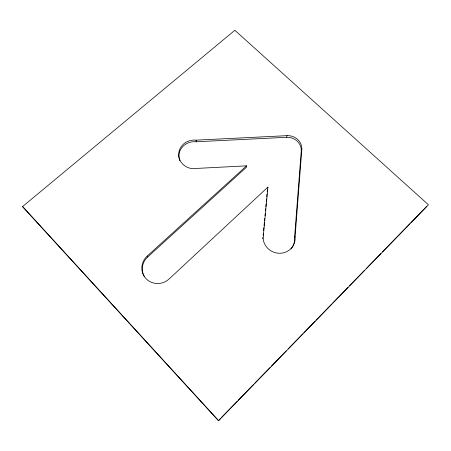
<?xml version="1.0" encoding="UTF-8"?>
<svg xmlns="http://www.w3.org/2000/svg" width="451" height="451" viewBox="0 0 451 451"><rect width="100%" height="100%" fill="white"/><g stroke="black" fill="none" stroke-linecap="round" stroke-linejoin="round"><path stroke-width="0.68" d="M290.996 248.975A16.078 15.39 24.1 0 0 294.542 237.716L301.257 150.922L301.832 149.349A13.558 12.425 14.4 0 0 287.078 135.655L196.123 140.154A15.497 14.347 -2 0 0 178.821 152.692A15.497 14.347 -2 0 0 192.267 168.646L246.579 165.844L246.347 167.332L147.635 257.031A16.259 15.706 -28.1 0 0 144.309 276.576M294.542 237.716L295.101 236.645L301.832 149.349M262.815 238.838L262.944 237.44M263.142 235.337L263.339 233.24M263.604 230.444L263.863 227.642M264.06 225.545L264.325 222.749M264.523 220.646L264.72 218.549M264.979 215.753L265.177 213.65M265.442 210.854L265.639 208.757M265.836 206.654L266.096 203.858M266.293 201.76L266.558 198.959M266.75 196.861L267.015 194.065M267.212 191.963L267.409 189.865M246.579 165.844L147.218 256.067A16.366 15.808 -27.8 0 0 146.045 278.662A16.366 15.808 -27.8 0 0 169.069 279.017L267.911 187.103L263.096 238.478A16.185 15.481 24 0 0 280.584 253.259A16.185 15.481 24 0 0 295.101 236.645M267.663 188.011L267.911 187.103M301.257 150.922A13.474 12.357 14.4 0 0 286.594 137.301L287.078 135.655M218.543 420.715L22.55 206.581L234.841 30.285L428.45 204.782L218.543 420.715L220.449 418.539M221.43 417.53L237.13 401.379M238.111 400.37L253.327 384.72M254.798 383.203L270.008 367.559M271.485 366.043L286.205 350.901M288.166 348.882L302.892 333.74M303.873 332.731L315.159 321.123M316.14 320.114L331.846 303.957M332.827 302.948L348.037 287.304M349.508 285.787L364.724 270.143M366.195 268.627L380.915 253.485M382.386 251.968L409.869 223.702M410.85 222.693L426.556 206.541M179.03 157.873A15.396 14.269 -2 0 1 196.213 141.783L286.594 137.301M22.55 206.581L218.481 420.558M147.218 256.067L147.635 257.031M196.123 140.154L196.213 141.783M179.831 160.9A15.396 14.269 -2 0 1 179.132 158.487"/></g></svg>
